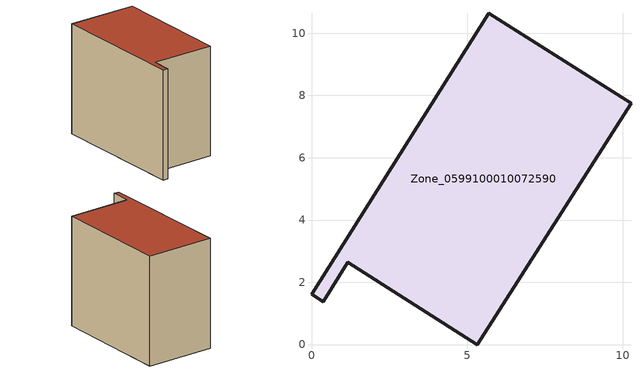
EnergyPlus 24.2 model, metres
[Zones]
Zone_0599100010072590
 floor ground (C_G): 5.7,10.63 10.26,7.75 5.33,0 1.17,2.65 0.37,1.38 0,1.61 z1.66
 wall outside (C_F): 10.26,7.75 5.7,10.63 0,1.61 0.37,1.38 1.17,2.65 5.33,0 10.26,7.75 z1.66:10.11
 roof outside (C_R): 5.7,10.63 0,1.61 0.37,1.38 1.17,2.65 5.33,0 10.26,7.75 z10.11
[BUILDING]
Pand.0599100010072590: North Axis=0; Terrain=City; Loads Convergence Tolerance Value=0.04; Temperature Convergence Tolerance Value=0.4; Solar Distribution=FullExterior; Maximum Number of Warmup Days=25; Minimum Number of Warmup Days=1
[Site:Location]
Rotterdam.The.Hague.AP_ZH_NLD Design_Conditions: Latitude=51.96; Longitude=4.45; Time Zone=1; Elevation=-4.5
[SITE:GROUNDTEMPERATURE:BUILDINGSURFACE]
18, 18, 18, 18, 18, 18, 18, 18, 18, 18, 18, 18
[MATERIAL] Thermal Absorptance=0.9; Solar Absorptance=0.7; Visible Absorptance=0.7
Name | Roughness | Thickness | Conductivity | Density | Specific Heat
G.TI.2006-2014 | MediumSmooth | 0.15 | 0.06 | 540 | 1210
F.TI.2006-2014 | Rough | 0.3 | 0.12 | 1920 | 840
R.TI.2006-2014 | MediumRough | 0.2 | 0.08 | 1500 | 1000
[CONSTRUCTION]
C_G: G.TI.2006-2014
C_F: F.TI.2006-2014
C_R: R.TI.2006-2014
[ZONE]
Zone_0599100010072590: Type=1; Multiplier=1; Ceiling Height=Autocalculate; Volume=Autocalculate; Floor Area=autocalculate; Part of Total Floor Area=Yes
[ZONEINFILTRATION:DESIGNFLOWRATE]
Infil_Zone_0599100010072590: Zone or ZoneList or Space or SpaceList=Zone_0599100010072590; Schedule=AlwaysOn; Design Flow Rate Calculation Method=Flow/Area; Flow Rate per Floor Area=0.0015; Constant Term Coefficient=1; Temperature Term Coefficient=0; Velocity Term Coefficient=0; Velocity Squared Term Coefficient=0
[HVACTEMPLATE:ZONE:IDEALLOADSAIRSYSTEM]
Zone_0599100010072590: Maximum Heating Supply Air Temperature=50; Minimum Cooling Supply Air Temperature=13; Maximum Heating Supply Air Humidity Ratio=0.0156; Minimum Cooling Supply Air Humidity Ratio=0.0077; Heating Limit=NoLimit; Cooling Limit=NoLimit; Dehumidification Control Type=ConstantSensibleHeatRatio; Cooling Sensible Heat Ratio=0.7; Dehumidification Setpoint=60; Humidification Control Type=None; Humidification Setpoint=30; Outdoor Air Method=None; Outdoor Air Flow Rate per Person=0.00944; Outdoor Air Flow Rate per Zone Floor Area=0; Outdoor Air Flow Rate per Zone=0; Demand Controlled Ventilation Type=None; Outdoor Air Economizer Type=NoEconomizer; Heat Recovery Type=None; Sensible Heat Recovery Effectiveness=0.7; Latent Heat Recovery Effectiveness=0.65
[ZONECONTROL:THERMOSTAT]
ThermostatControl_Zone_0599100010072590: Zone or ZoneList=Zone_0599100010072590; Control Type Schedule=DualSetpointControlType; Control 1=Thermostat_Zone_0599100010072590; Temperature Difference Between Cutout And Setpoint=0
[THERMOSTATSETPOINT:DUALSETPOINT]
Thermostat_Zone_0599100010072590: Heating Setpoint Temperature Schedule=HeatingSetpoint_Zone_0599100010072590; Cooling Setpoint Temperature Schedule=CoolingSetpoint_Zone_0599100010072590
[SCHEDULE:COMPACT]
HeatingSetpoint_Zone_0599100010072590: Through: 12/31, For: AllDays, Until: 24:00, 21
CoolingSetpoint_Zone_0599100010072590: Through: 12/31, For: AllDays, Until: 24:00, 24
DualSetpointControlType: Through: 12/31, For: AllDays, Until: 24:00, 4
AlwaysOn: Through: 12/31, For: AllDays, Until: 24:00, 1
